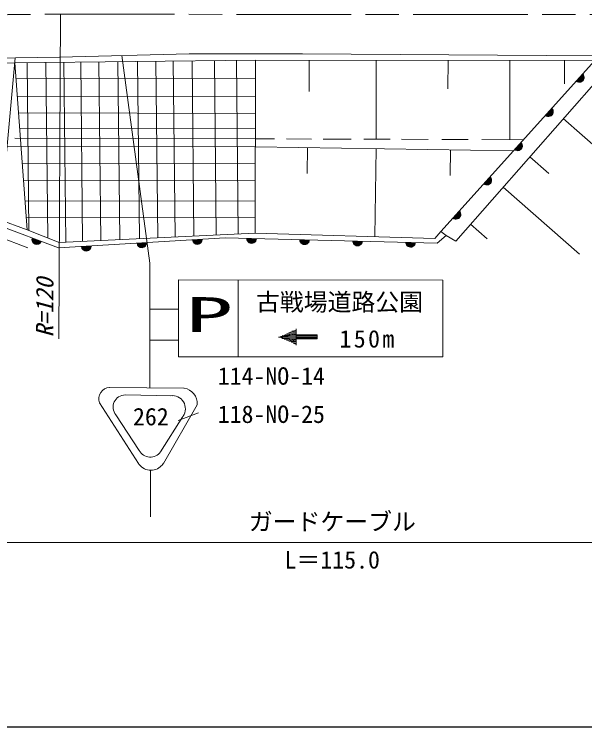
# Model space of a CAD drawing. Units: millimetres, scale not verified. Extents: x 40000 to 680000, y 20000 to 380000.
# Drawn here: x 95641 to 155386, y 205000 to 279623 of the extents above; entities that cross this region are included whole.
import ezdxf
from ezdxf.enums import TextEntityAlignment as Align

# ---------------------------------------------------------------- set-up
doc = ezdxf.new("R2010")
doc.units = ezdxf.units.MM
doc.header["$LTSCALE"] = 1000
doc.linetypes.add('CHAIN', pattern=[18.5, 12, -1.5, 3.5, -1.5])
for name, color, linetype, lineweight in [('M-BGD', 7, 'Continuous', 13), ('M-BMK', 2, 'CHAIN', 13), ('M-STR-STR3', 7, 'Continuous', 13), ('M-STR-STRC', 7, 'Continuous', 13), ('M-TTL-BAND', 7, 'Continuous', 25), ('M-TTL-TXT', 7, 'Continuous', 13)]:
    doc.layers.add(name, color=color, linetype=linetype, lineweight=lineweight)
doc.styles.add('ＭＳ ゴシック', font='')
doc.styles.get('ＭＳ ゴシック').set_extended_font_data('MS Gothic')

# ---------------------------------------------------------------- blocks, each defined once
blk = doc.blocks.new('open_arrow')
at = {"color": 0, "linetype": 'Continuous', "lineweight": -2}
blk.add_lwpolyline([(7.5, 1.25), (0, 0), (7.5, -1.25)], dxfattribs=at)

msp = doc.modelspace()

# ---------------------------------------------------------------- linework, layer by layer
at = {"layer": 'M-BGD'}
for p, q in [((100396, 275114), (113968, 275488)), ((113968, 275488), (125830, 275488)), ((125830, 275488), (156473, 275274)), ((88321, 274713), (95774, 275060)), ((120915, 274819), (95713, 274545)), ((95774, 275060), (100396, 275114)), ((102802, 255835), (102598, 274620)), ((104717, 255927), (104514, 274641)), ((106704, 256023), (106502, 274663)), ((108757, 256122), (108555, 274685)), ((110665, 256214), (110464, 274706)), ((112487, 256302), (112287, 274726)), ((114458, 256398), (114259, 274747)), ((116793, 256510), (116595, 274772)), ((119098, 256622), (118901, 274798)), ((120915, 274819), (120881, 256708)), ((156437, 274789), (120915, 274819)), ((126538, 271549), (126540, 274815)), ((133532, 266534), (133539, 274809)), ((140327, 256859), (156437, 274789)), ((141064, 271817), (141066, 274802)), ((147523, 266486), (147530, 274797)), ((153273, 272351), (153275, 274792)), ((90222, 274302), (95713, 274545)), ((95713, 274545), (96980, 257041)), ((97181, 256961), (96990, 274559)), ((99142, 256191), (98942, 274580)), ((101039, 255750), (100834, 274601)), ((141868, 255865), (158185, 274434)), ((95833, 272893), (120911, 272845)), ((95967, 271044), (120908, 270997)), ((96094, 269287), (120905, 269240)), ((158032, 264391), (153138, 268691)), ((68254, 267156), (100277, 255142)), ((96209, 267698), (120902, 267651)), ((120900, 266577), (95709, 266650)), ((120900, 266577), (122900, 266570)), ((124169, 266566), (126772, 266557)), ((127976, 266553), (130937, 266543)), ((132238, 266538), (135004, 266529)), ((136208, 266525), (138973, 266515)), ((140405, 266510), (143170, 266501)), ((144602, 266496), (148972, 266481)), ((68565, 265895), (97077, 255162)), ((120898, 265749), (94106, 265806)), ((147924, 265315), (120898, 265749)), ((126315, 262950), (126358, 265661)), ((133399, 256337), (133547, 265546)), ((141286, 262727), (141330, 265421)), ((75759, 264775), (96980, 257041)), ((151624, 262950), (149631, 264700)), ((96477, 263986), (120895, 263940)), ((96605, 262227), (120891, 262181)), ((154832, 254483), (146831, 261514)), ((96760, 260083), (120887, 260037)), ((96885, 258354), (120884, 258308)), ((145163, 256088), (143414, 257624)), ((96980, 257041), (100349, 255716)), ((100349, 255716), (120881, 256708)), ((120881, 256708), (139676, 256151)), ((139676, 256151), (140327, 256859)), ((140874, 256454), (140327, 256859)), ((100277, 255142), (117722, 256191)), ((117722, 256191), (139922, 255664)), ((139922, 255664), (140874, 256454)), ((140874, 256454), (141868, 255865)), ((112822, 237080), (114923, 237862))]:
    msp.add_line(p, q, dxfattribs=at)
for centre, radius, start, end in [((154822, 272997), 500, 227.99546, 47.99546), ((154822, 272997), 500, 227.99546, 47.99546), ((154822, 272997), 450, 227.99546, 47.99546), ((154822, 272997), 400, 227.99546, 47.99546), ((154822, 272997), 350, 227.99546, 47.99546), ((154822, 272997), 300, 227.99546, 47.99546), ((154822, 272997), 250, 227.99546, 47.99546), ((154822, 272997), 200, 227.99546, 47.99546), ((154822, 272997), 150, 227.99546, 47.99546), ((154822, 272997), 100, 227.99546, 47.99546), ((154822, 272997), 50, 227.99546, 47.99546), ((151594, 269412), 500, 227.99546, 47.99546), ((151594, 269412), 500, 227.99546, 47.99546), ((151594, 269412), 450, 227.99546, 47.99546), ((151594, 269412), 400, 227.99546, 47.99546), ((151594, 269412), 350, 227.99546, 47.99546), ((151594, 269412), 300, 227.99546, 47.99546), ((151594, 269412), 250, 227.99546, 47.99546), ((151594, 269412), 200, 227.99546, 47.99546), ((151594, 269412), 150, 227.99546, 47.99546), ((151594, 269412), 100, 227.99546, 47.99546), ((151594, 269412), 50, 227.99546, 47.99546), ((148365, 265827), 500, 227.99546, 47.99546), ((148365, 265827), 500, 227.99546, 47.99546), ((148365, 265827), 450, 227.99546, 47.99546), ((148365, 265827), 400, 227.99546, 47.99546), ((148365, 265827), 350, 227.99546, 47.99546), ((148365, 265827), 300, 227.99546, 47.99546), ((148365, 265827), 250, 227.99546, 47.99546), ((148365, 265827), 200, 227.99546, 47.99546), ((148365, 265827), 150, 227.99546, 47.99546), ((148365, 265827), 100, 227.99546, 47.99546), ((148365, 265827), 50, 227.99546, 47.99546), ((145137, 262242), 500, 227.99546, 47.99546), ((145137, 262242), 500, 227.99546, 47.99546), ((145137, 262242), 450, 227.99546, 47.99546), ((145137, 262242), 400, 227.99546, 47.99546), ((145137, 262242), 350, 227.99546, 47.99546), ((145137, 262242), 300, 227.99546, 47.99546), ((145137, 262242), 250, 227.99546, 47.99546), ((145137, 262242), 200, 227.99546, 47.99546), ((145137, 262242), 150, 227.99546, 47.99546), ((145137, 262242), 100, 227.99546, 47.99546), ((145137, 262242), 50, 227.99546, 47.99546), ((141909, 258657), 500, 227.99546, 47.99546), ((141909, 258657), 500, 227.99546, 47.99546), ((141909, 258657), 450, 227.99546, 47.99546), ((141909, 258657), 400, 227.99546, 47.99546), ((141909, 258657), 350, 227.99546, 47.99546), ((141909, 258657), 300, 227.99546, 47.99546), ((141909, 258657), 250, 227.99546, 47.99546), ((141909, 258657), 200, 227.99546, 47.99546), ((141909, 258657), 150, 227.99546, 47.99546), ((141909, 258657), 100, 227.99546, 47.99546), ((141909, 258657), 50, 227.99546, 47.99546), ((97990, 256000), 500, 159.43629, 339.43629), ((97990, 256000), 500, 159.43629, 339.43629), ((97990, 256000), 450, 159.43629, 339.43629), ((97990, 256000), 400, 159.43629, 339.43629), ((97990, 256000), 350, 159.43629, 339.43629), ((97990, 256000), 300, 159.43629, 339.43629), ((97990, 256000), 250, 159.43629, 339.43629), ((97990, 256000), 200, 159.43629, 339.43629), ((97990, 256000), 150, 159.43629, 339.43629), ((97990, 256000), 100, 159.43629, 339.43629), ((97990, 256000), 50, 159.43629, 339.43629), ((114814, 256016), 500, 183.4391, 3.4391), ((114814, 256016), 500, 183.4391, 3.4391), ((114814, 256016), 450, 183.4391, 3.4391), ((114814, 256016), 400, 183.4391, 3.4391), ((114814, 256016), 350, 183.4391, 3.4391), ((114814, 256016), 300, 183.4391, 3.4391), ((114814, 256016), 250, 183.4391, 3.4391), ((114814, 256016), 200, 183.4391, 3.4391), ((114814, 256016), 150, 183.4391, 3.4391), ((114814, 256016), 100, 183.4391, 3.4391), ((114814, 256016), 50, 183.4391, 3.4391), ((120497, 256125), 500, 178.64217, 358.64217), ((120497, 256125), 500, 178.64217, 358.64217), ((120497, 256125), 450, 178.64217, 358.64217), ((120497, 256125), 400, 178.64217, 358.64217), ((120497, 256125), 350, 178.64217, 358.64217), ((120497, 256125), 300, 178.64217, 358.64217), ((120497, 256125), 250, 178.64217, 358.64217), ((120497, 256125), 200, 178.64217, 358.64217), ((120497, 256125), 150, 178.64217, 358.64217), ((120497, 256125), 100, 178.64217, 358.64217), ((120497, 256125), 50, 178.64217, 358.64217), ((126047, 255993), 500, 178.64217, 358.64217), ((126047, 255993), 500, 178.64217, 358.64217), ((126047, 255993), 450, 178.64217, 358.64217), ((126047, 255993), 400, 178.64217, 358.64217), ((126047, 255993), 350, 178.64217, 358.64217), ((126047, 255993), 300, 178.64217, 358.64217), ((126047, 255993), 250, 178.64217, 358.64217), ((126047, 255993), 200, 178.64217, 358.64217), ((126047, 255993), 150, 178.64217, 358.64217), ((126047, 255993), 100, 178.64217, 358.64217), ((126047, 255993), 50, 178.64217, 358.64217), ((103184, 255317), 500, 183.4391, 3.4391), ((103184, 255317), 500, 183.4391, 3.4391), ((103184, 255317), 450, 183.4391, 3.4391), ((103184, 255317), 400, 183.4391, 3.4391), ((103184, 255317), 350, 183.4391, 3.4391), ((103184, 255317), 300, 183.4391, 3.4391), ((103184, 255317), 250, 183.4391, 3.4391), ((103184, 255317), 200, 183.4391, 3.4391), ((103184, 255317), 150, 183.4391, 3.4391), ((103184, 255317), 100, 183.4391, 3.4391), ((103184, 255317), 50, 183.4391, 3.4391), ((108999, 255667), 500, 183.4391, 3.4391), ((108999, 255667), 500, 183.4391, 3.4391), ((108999, 255667), 450, 183.4391, 3.4391), ((108999, 255667), 400, 183.4391, 3.4391), ((108999, 255667), 350, 183.4391, 3.4391), ((108999, 255667), 300, 183.4391, 3.4391), ((108999, 255667), 250, 183.4391, 3.4391), ((108999, 255667), 200, 183.4391, 3.4391), ((108999, 255667), 150, 183.4391, 3.4391), ((108999, 255667), 100, 183.4391, 3.4391), ((108999, 255667), 50, 183.4391, 3.4391), ((131597, 255862), 500, 178.64217, 358.64217), ((131597, 255862), 500, 178.64217, 358.64217), ((131597, 255862), 450, 178.64217, 358.64217), ((131597, 255862), 400, 178.64217, 358.64217), ((131597, 255862), 350, 178.64217, 358.64217), ((131597, 255862), 300, 178.64217, 358.64217), ((131597, 255862), 250, 178.64217, 358.64217), ((131597, 255862), 200, 178.64217, 358.64217), ((131597, 255862), 150, 178.64217, 358.64217), ((131597, 255862), 100, 178.64217, 358.64217), ((131597, 255862), 50, 178.64217, 358.64217), ((137147, 255730), 500, 178.64217, 358.64217), ((137147, 255730), 500, 178.64217, 358.64217), ((137147, 255730), 450, 178.64217, 358.64217), ((137147, 255730), 400, 178.64217, 358.64217), ((137147, 255730), 350, 178.64217, 358.64217), ((137147, 255730), 300, 178.64217, 358.64217), ((137147, 255730), 250, 178.64217, 358.64217), ((137147, 255730), 200, 178.64217, 358.64217), ((137147, 255730), 150, 178.64217, 358.64217), ((137147, 255730), 100, 178.64217, 358.64217), ((137147, 255730), 50, 178.64217, 358.64217)]:
    msp.add_arc(centre, radius, start, end, dxfattribs=at)
at = {"layer": 'M-BMK'}
msp.add_line((100412, 279623), (164880, 279585), dxfattribs=at)
msp.add_open_spline([(67142, 276024), (69782, 276614), (72423, 277203), (75080, 277712), (77627, 278200), (80191, 278615), (82765, 278906), (88611, 279568), (94511, 279595), (100412, 279623)], degree=3, knots=[0, 0, 0, 0, 1, 1, 1, 2, 2, 2, 3, 3, 3, 3], dxfattribs=at)
at = {"layer": 'M-STR-STR3'}
msp.add_line((78844, 224307), (179471, 224306), dxfattribs=at)
at = {"layer": 'M-STR-STRC'}
for p, q in [((95727, 275058), (93529, 250988)), ((106909, 275293), (109841, 253559)), ((109841, 253559), (109841, 240504)), ((112841, 251795), (140517, 251787)), ((112841, 251795), (112841, 243740)), ((119102, 243740), (119102, 251794)), ((140517, 251787), (140517, 243753)), ((109841, 248740), (112841, 248740)), ((124180, 246171), (125118, 246300)), ((124400, 246301), (125139, 246415)), ((124719, 246443), (125089, 246517)), ((125174, 246669), (125178, 244975)), ((127318, 245845), (123331, 245811)), ((123527, 245877), (125140, 245952)), ((123597, 245739), (125142, 245701)), ((123690, 245673), (125122, 245579)), ((123697, 245979), (125105, 246048)), ((123924, 245585), (125163, 245464)), ((123964, 246064), (125137, 246175)), ((125167, 245929), (127353, 245946)), ((125176, 246039), (127373, 246042)), ((125183, 245613), (127358, 245614)), ((125208, 245720), (127323, 245734)), ((127380, 246049), (127380, 245614)), ((109841, 245504), (112841, 245504)), ((124150, 245476), (125174, 245365)), ((124413, 245372), (125128, 245263)), ((124666, 245255), (125175, 245130)), ((124843, 245191), (125121, 245061)), ((112841, 243740), (140517, 243753)), ((105642, 240540), (113393, 240473)), ((105642, 240540), (113393, 240473)), ((107250, 239759), (112216, 239672)), ((107250, 239759), (112216, 239672)), ((104580, 238925), (108641, 232568)), ((104580, 238925), (108641, 232568)), ((114812, 238724), (111270, 232584)), ((114812, 238724), (111270, 232584)), ((106288, 237676), (108725, 233918)), ((106288, 237676), (108725, 233918)), ((113283, 237498), (110970, 233781)), ((113283, 237498), (110970, 233781)), ((109896, 231850), (109903, 227000)), ((109896, 231850), (109903, 227000))]:
    msp.add_line(p, q, dxfattribs=at)
for centre, radius, start, end in [((105705, 239341), 1203, 94.43264, 199.66559), ((105705, 239341), 1203, 94.43264, 199.66559), ((113179, 238860), 1628, 356.4513, 80.70374), ((113179, 238860), 1628, 356.4513, 80.70374), ((107267, 238487), 1272, 90.75433, 219.64542), ((107267, 238487), 1272, 90.75433, 219.64542), ((112193, 238312), 1369, 325.28167, 97.69907), ((112193, 238312), 1369, 325.28167, 97.69907), ((109892, 234577), 1340, 209.48042, 323.54017), ((109892, 234577), 1340, 209.48042, 323.54017), ((109950, 233400), 1537, 204.26726, 309.48203), ((109950, 233400), 1537, 204.26726, 309.48203), ((109950, 233400), 1537, 310.01885, 329.28164), ((109950, 233400), 1537, 310.01885, 329.28164)]:
    msp.add_arc(centre, radius, start, end, dxfattribs=at)
at = {"layer": 'M-TTL-BAND'}
msp.add_line((40000, 205000), (579000, 205000), dxfattribs=at)
at = {"layer": 'M-TTL-TXT'}
msp.add_line((100472, 279622), (100316, 245627), dxfattribs=at)

# ---------------------------------------------------------------- block references
at = {"layer": 'M-STR-STRC', "xscale": 242, "yscale": 242, "rotation": 0.5}
msp.add_blockref('open_arrow', (123331, 245811), dxfattribs=at)

# ---------------------------------------------------------------- texts
at = {"layer": 'M-STR-STR3', "style": 'ＭＳ ゴシック'}
for s, p in [('ガードケーブル', (120202, 225017)), ('L＝115.0', (123952, 221017))]:
    msp.add_text(s, height=1833, dxfattribs=at).set_placement(p, align=Align.BOTTOM_LEFT)
at = {"layer": 'M-STR-STRC', "style": 'ＭＳ ゴシック', "width": 2}
msp.add_text('P', height=3666, dxfattribs=at).set_placement((113564, 245227), align=Align.BOTTOM_LEFT)
at = {"layer": 'M-STR-STRC', "style": 'ＭＳ ゴシック'}
for s, p in [('古戦場道路公園', (120952, 248017)), ('114-NO-14', (116952, 240267)), ('262', (108077, 236017)), ('118-NO-25', (116952, 236267))]:
    msp.add_text(s, height=1833, dxfattribs=at).set_placement(p, align=Align.BOTTOM_LEFT)
at = {"layer": 'M-STR-STRC', "insert": (129701, 244682), "char_height": 1833, "attachment_point": 7, "style": 'ＭＳ ゴシック'}
msp.add_mtext('\\T1.2;150m', dxfattribs=at)
at = {"layer": 'M-TTL-TXT', "style": 'ＭＳ ゴシック', "oblique": 15}
msp.add_text('R=120', height=1833, rotation=90, dxfattribs=at).set_placement((100294, 245782), align=Align.BOTTOM_LEFT)

doc.saveas('drawing.dxf')
